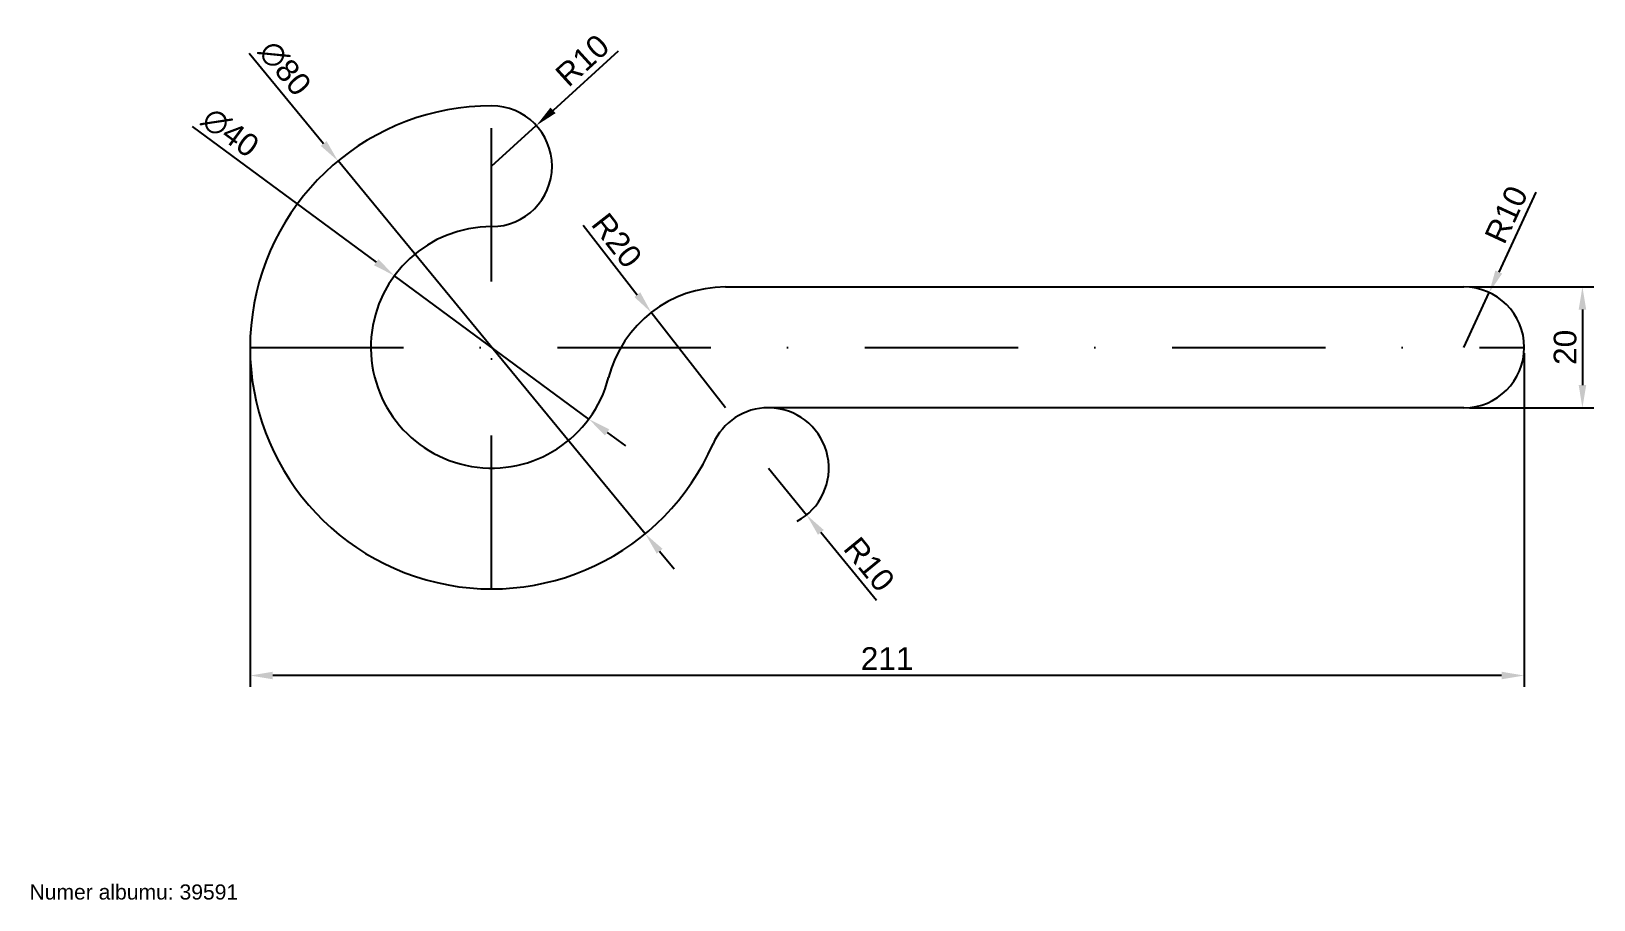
# Model space of a CAD drawing. Header units: millimetres. Extents: x 4 to 263, y 9 to 152.
import ezdxf

# ---------------------------------------------------------------- set-up
doc = ezdxf.new("R2010")
doc.units = ezdxf.units.MM
doc.linetypes.add('KRESKAKROPKAX2', pattern=[50.8, 25.4, -12.7, 0, -12.7])
doc.layers.add('symetria', color=90, linetype='KRESKAKROPKAX2')
doc.layers.add('wymiar', color=10, linetype='Continuous')
doc.styles.get("Standard").update_dxf_attribs({"font": 'arial.ttf'})
doc.dimstyles.new('ISO-25', dxfattribs={"dimscale": 1.5, "dimtxt": 2.5, "dimasz": 2.5, "dimexe": 1.25, "dimexo": 0.625, "dimtad": 1, "dimtxsty": 'Standard', "dimcen": 2.5, "dimadec": 0, "dimazin": 0, "dimtfac": 1, "dimtmove": 0, "dimatfit": 3, "dimfxl": 1, "dimarcsym": 0})

# ---------------------------------------------------------------- blocks, each defined once
blk = doc.blocks.new('*D1')
at = {"layer": 'Defpoints', "color": 0, "transparency": 16777216}
for p in [(54.56, 130.87), (105.44, 69.13)]:
    blk.add_point(p, dxfattribs=at)
at = {"layer": 'wymiar', "color": 0, "lineweight": -2, "transparency": 16777216}
for p, q in [((39.87, 148.71), (52.18, 133.77)), ((105.44, 69.13), (54.56, 130.87)), ((107.82, 66.23), (110.2, 63.34))]:
    blk.add_line(p, q, dxfattribs=at)
at = {"layer": 'wymiar', "color": 0, "transparency": 16777216}
for points in [[(52.66, 134.16), (51.7, 133.37), (54.56, 130.87)], [(108.3, 66.63), (107.34, 65.84), (105.44, 69.13)]]:
    blk.add_solid(points, dxfattribs=at)
at = {"layer": 'wymiar', "color": 0, "transparency": 16777216, "insert": (45.75, 146.22), "char_height": 3.75, "attachment_point": 5, "rotation": 309.4854}
blk.add_mtext('∅80', dxfattribs=at)
blk = doc.blocks.new('*D2')
at = {"layer": 'Defpoints', "color": 0, "transparency": 16777216}
for p in [(63.9, 111.87), (96.1, 88.13)]:
    blk.add_point(p, dxfattribs=at)
at = {"layer": 'wymiar', "color": 0, "lineweight": -2, "transparency": 16777216}
for p, q in [((30.42, 136.55), (60.88, 114.09)), ((96.1, 88.13), (63.9, 111.87)), ((99.12, 85.91), (102.14, 83.68))]:
    blk.add_line(p, q, dxfattribs=at)
at = {"layer": 'wymiar', "color": 0, "transparency": 16777216}
for points in [[(61.25, 114.6), (60.51, 113.59), (63.9, 111.87)], [(99.49, 86.41), (98.75, 85.4), (96.1, 88.13)]]:
    blk.add_solid(points, dxfattribs=at)
at = {"layer": 'wymiar', "color": 0, "transparency": 16777216, "insert": (36.73, 135.57), "char_height": 3.75, "attachment_point": 5, "rotation": 323.6051}
blk.add_mtext('∅40', dxfattribs=at)
blk = doc.blocks.new('*D3')
at = {"layer": 'Defpoints', "color": 0, "transparency": 16777216}
for p in [(87.4, 136.73), (80, 130)]:
    blk.add_point(p, dxfattribs=at)
at = {"layer": 'wymiar', "color": 0, "lineweight": -2, "transparency": 16777216}
for p, q in [((100.95, 149.06), (90.17, 139.25)), ((80, 130), (87.4, 136.73))]:
    blk.add_line(p, q, dxfattribs=at)
at = {"layer": 'wymiar', "color": 0, "transparency": 16777216}
blk.add_solid([(89.75, 139.72), (90.59, 138.79), (87.4, 136.73)], dxfattribs=at)
at = {"layer": 'wymiar', "color": 0, "transparency": 16777216, "insert": (95.03, 147.53), "char_height": 3.75, "attachment_point": 5, "rotation": 42.2962}
blk.add_mtext('R10', dxfattribs=at)
blk = doc.blocks.new('*D4')
at = {"layer": 'Defpoints', "color": 0, "transparency": 16777216}
for p in [(106.43, 105.77), (118.73, 90)]:
    blk.add_point(p, dxfattribs=at)
at = {"layer": 'wymiar', "color": 0, "lineweight": -2, "transparency": 16777216}
for p, q in [((95.16, 120.21), (104.12, 108.72)), ((118.73, 90), (106.43, 105.77))]:
    blk.add_line(p, q, dxfattribs=at)
at = {"layer": 'wymiar', "color": 0, "transparency": 16777216}
blk.add_solid([(104.61, 109.11), (103.63, 108.34), (106.43, 105.77)], dxfattribs=at)
at = {"layer": 'wymiar', "color": 0, "transparency": 16777216, "insert": (100.73, 117.7), "char_height": 3.75, "attachment_point": 5, "rotation": 307.9636}
blk.add_mtext('R20', dxfattribs=at)
blk = doc.blocks.new('*D5')
at = {"layer": 'Defpoints', "color": 0, "transparency": 16777216}
for p in [(125.83, 80), (132.15, 72.26)]:
    blk.add_point(p, dxfattribs=at)
at = {"layer": 'wymiar', "color": 0, "lineweight": -2, "transparency": 16777216}
for p, q in [((125.83, 80), (132.15, 72.26)), ((143.75, 58.07), (134.53, 69.35))]:
    blk.add_line(p, q, dxfattribs=at)
blk.add_arc((125.83, 80), 10, 298.5124, 84.6285, dxfattribs=at)
at = {"layer": 'wymiar', "color": 0, "transparency": 16777216}
blk.add_solid([(135.01, 69.75), (134.04, 68.96), (132.15, 72.26)], dxfattribs=at)
at = {"layer": 'wymiar', "color": 0, "transparency": 16777216, "insert": (142.53, 64.06), "char_height": 3.75, "attachment_point": 5, "rotation": 309.2553}
blk.add_mtext('R10', dxfattribs=at)
blk = doc.blocks.new('*D6')
at = {"layer": 'Defpoints', "color": 0, "transparency": 16777216}
for p in [(245.2, 109.08), (241, 100)]:
    blk.add_point(p, dxfattribs=at)
at = {"layer": 'wymiar', "color": 0, "lineweight": -2, "transparency": 16777216}
for p, q in [((252.89, 125.7), (246.77, 112.48)), ((241, 100), (245.2, 109.08))]:
    blk.add_line(p, q, dxfattribs=at)
at = {"layer": 'wymiar', "color": 0, "transparency": 16777216}
blk.add_solid([(246.21, 112.74), (247.34, 112.22), (245.2, 109.08)], dxfattribs=at)
at = {"layer": 'wymiar', "color": 0, "transparency": 16777216, "insert": (248.03, 121.99), "char_height": 3.75, "attachment_point": 5, "rotation": 65.1693}
blk.add_mtext('R10', dxfattribs=at)
blk = doc.blocks.new('*D7')
at = {"layer": 'Defpoints', "color": 0, "transparency": 16777216}
for p in [(241, 110), (241, 90), (260.63, 90)]:
    blk.add_point(p, dxfattribs=at)
at = {"layer": 'wymiar', "color": 0, "lineweight": -2, "transparency": 16777216}
for p, q in [((241.94, 110), (262.51, 110)), ((260.63, 106.25), (260.63, 93.75)), ((241.94, 90), (262.51, 90))]:
    blk.add_line(p, q, dxfattribs=at)
at = {"layer": 'wymiar', "color": 0, "transparency": 16777216}
for points in [[(260.01, 106.25), (261.26, 106.25), (260.63, 110)], [(260.01, 93.75), (261.26, 93.75), (260.63, 90)]]:
    blk.add_solid(points, dxfattribs=at)
at = {"layer": 'wymiar', "color": 0, "transparency": 16777216, "insert": (257.78, 100), "char_height": 3.75, "attachment_point": 5, "rotation": 90}
blk.add_mtext('20', dxfattribs=at)
blk = doc.blocks.new('*D8')
at = {"layer": 'Defpoints', "color": 0, "transparency": 16777216}
for p in [(40, 100), (251, 100), (40, 45.65)]:
    blk.add_point(p, dxfattribs=at)
at = {"layer": 'wymiar', "color": 0, "lineweight": -2, "transparency": 16777216}
for p, q in [((40, 99.06), (40, 43.78)), ((251, 99.06), (251, 43.78)), ((247.25, 45.65), (43.75, 45.65))]:
    blk.add_line(p, q, dxfattribs=at)
at = {"layer": 'wymiar', "color": 0, "transparency": 16777216}
for points in [[(43.75, 46.28), (43.75, 45.03), (40, 45.65)], [(247.25, 46.28), (247.25, 45.03), (251, 45.65)]]:
    blk.add_solid(points, dxfattribs=at)
at = {"layer": 'wymiar', "color": 0, "transparency": 16777216, "insert": (145.5, 48.47), "char_height": 3.75, "attachment_point": 5}
blk.add_mtext('211', dxfattribs=at)

msp = doc.modelspace()

# ---------------------------------------------------------------- linework, layer by layer
for p, q in [((118.73, 110), (241, 110)), ((241, 90), (125.826, 90))]:
    msp.add_line(p, q)
for centre, radius, start, end in [((80, 100), 40, 90, 336.42182), ((80, 130), 10, 270, 90), ((80, 100), 20, 90, 345.52249), ((118.73, 90), 20, 90, 165.52249), ((241, 100), 10, 270, 90), ((125.826, 80), 10, 90, 156.42182)]:
    msp.add_arc(centre, radius, start, end)
at = {"layer": 'symetria'}
for p, q in [((80, 60), (80, 140)), ((40, 100), (251, 100))]:
    msp.add_line(p, q, dxfattribs=at)

# ---------------------------------------------------------------- texts
at = {"insert": (3.474, 11.054), "char_height": 2.5, "attachment_point": 1}
msp.add_mtext_dynamic_manual_height_columns('Numer albumu: 39591', width=52.9965, gutter_width=12.5, heights=[0], dxfattribs=at)

# ---------------------------------------------------------------- dimensions: what is measured, and where the dimension line sits
at = {"layer": 'wymiar'}
for p1, p2, picture, middle in [((105.435, 69.129), (54.565, 130.871), '*D1', (43.468, 144.339)), ((96.099, 88.133), (63.901, 111.867), '*D2', (34.975, 133.189))]:
    dim = msp.add_diameter_dim_2p(p1=p1, p2=p2, dimstyle='ISO-25', dxfattribs=at)
    dim.commit()
    dim.dimension.update_dxf_attribs({"geometry": picture, "text_midpoint": middle, "dimtype": 163})
for center, mpoint, picture, middle in [((80, 130), (87.397, 136.73), '*D3', (95.028, 147.528)), ((241, 100), (245.199, 109.076), '*D6', (248.033, 121.991)), ((118.73, 90), (106.427, 105.768), '*D4', (100.733, 117.702)), ((125.826, 80), (132.154, 72.257), '*D5', (142.532, 64.064))]:
    dim = msp.add_radius_dim(center=center, mpoint=mpoint, dimstyle='ISO-25', dxfattribs=at)
    dim.commit()
    dim.dimension.update_dxf_attribs({"geometry": picture, "text_midpoint": middle})
dim = msp.add_linear_dim(base=(260.633, 90), p1=(241, 110), p2=(241, 90), angle=90, dimstyle='ISO-25', dxfattribs=at)
dim.commit()
dim.dimension.update_dxf_attribs({"geometry": '*D7', "text_midpoint": (257.781, 100)})
dim = msp.add_linear_dim(base=(40, 45.651), p1=(251, 100), p2=(40, 100), dimstyle='ISO-25', dxfattribs=at)
dim.commit()
dim.dimension.update_dxf_attribs({"geometry": '*D8', "text_midpoint": (145.5, 48.471)})

doc.saveas('drawing.dxf')
